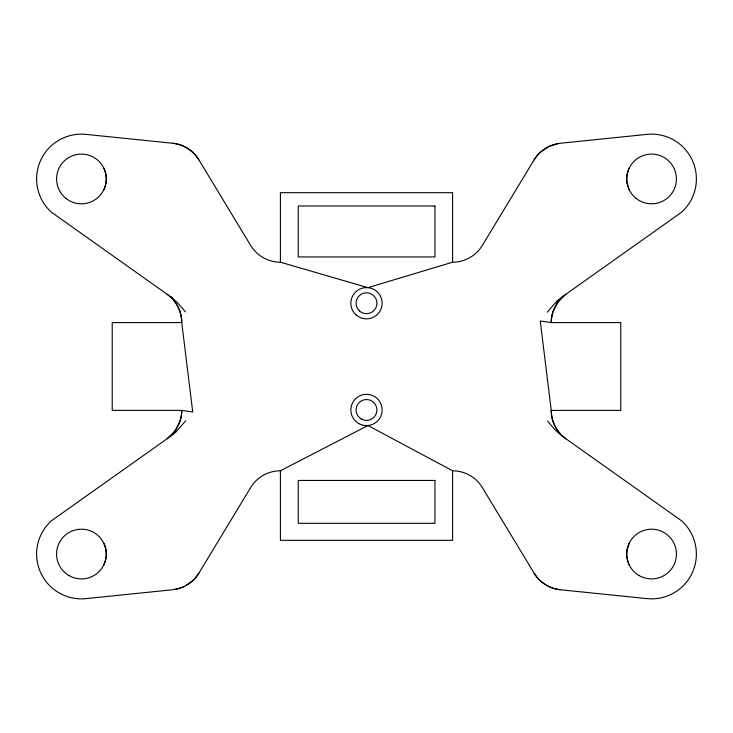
<?xml version="1.0" encoding="UTF-8"?>
<svg xmlns="http://www.w3.org/2000/svg" width="733" height="733" viewBox="0 0 733 733"><rect width="100%" height="100%" fill="white"/><g stroke="black" fill="none" stroke-linecap="round" stroke-linejoin="round"><path stroke-width="1.1" d="M628.08 170.807L626.926 175.691A24.821 24.785 -89.8 0 0 626.944 182.38L629.171 189.737M628.676 169.25L629.171 168.169M103.829 189.737C107.082 183.021 107.082 174.875 103.829 168.169M103.829 564.831C107.082 558.125 107.082 549.979 103.829 543.263M629.171 543.263L626.944 550.62A24.821 24.785 -89.9 0 0 626.917 557.309L628.08 562.193M174.656 589.479C184.606 587.921 193.695 581.791 198.872 573.16L250.668 487.555A34.763 34.763 0 0 1 280.409 470.788L367.948 425.534L452.591 470.788A34.763 34.763 0 0 1 482.332 487.555L534.128 573.16C539.644 582.378 549.64 588.7 560.333 589.744L647.954 598.714A44.805 44.805 0 0 0 681.617 520.815L561.139 435.375L554.881 429.611L547.56 421.136M547.285 312.203L555.577 302.656L561.139 297.625L681.617 212.185A44.805 44.805 0 0 0 647.954 134.286L560.25 143.265C549.585 144.328 539.635 150.641 534.128 159.84L482.332 245.445A34.763 34.763 0 0 1 452.591 262.212L367.948 287.657L280.409 262.212A34.763 34.763 0 0 1 250.668 245.445L198.872 159.84C193.356 150.622 183.36 144.3 172.667 143.256L85.046 134.286A44.805 44.805 0 0 0 51.383 212.185L171.861 297.625L178.119 303.389L185.44 311.864M185.715 420.797L176.25 431.554L173.217 433.194C178.687 426.954 181.757 418.69 181.747 410.398L112.222 410.398L112.222 322.602L181.747 322.602L192.752 412.038L181.747 410.398A34.763 34.763 0 0 1 180.089 421.017L174.949 431.059L167.097 438.755M556.75 301.446L559.783 299.806C554.313 306.046 551.243 314.31 551.253 322.602L620.778 322.602L620.778 410.398L551.253 410.398L540.248 320.962L551.253 322.602A34.763 34.763 0 0 1 552.911 311.983L558.051 301.941L565.903 294.245M176.25 431.554L171.861 435.375L51.383 520.815A44.805 44.805 0 0 0 85.046 598.714L172.75 589.735L178.421 588.654L184.313 586.427M186.035 585.539L192.752 580.664A34.763 34.763 0 0 0 198.872 573.16M173.217 433.194L176.378 431.416M556.622 301.584L559.783 299.806M558.454 143.503L548.687 146.573L540.248 152.336A34.763 34.763 0 0 0 534.128 159.84M172.667 143.256C180.107 144.016 187.263 147.241 192.752 152.336A34.763 34.763 0 0 1 198.872 159.84M560.333 589.744C552.893 588.984 545.737 585.759 540.248 580.664A34.763 34.763 0 0 1 534.128 573.16M565.903 438.755C559.81 434.44 555.183 428.127 552.911 421.017A34.763 34.763 0 0 1 551.253 410.398C551.234 418.699 554.322 426.945 559.774 433.203M167.097 294.245C173.19 298.56 177.817 304.873 180.089 311.983A34.763 34.763 0 0 1 181.747 322.602C181.766 314.356 178.724 306.156 173.327 299.916M629.171 564.831L628.676 563.75M452.591 262.212L452.591 192.678L280.409 192.678L280.409 262.212M452.591 470.788L452.591 540.322L280.409 540.322L280.409 470.788M434.935 206L298.258 206L298.258 256.944L434.935 256.944L434.935 206M434.935 480.445L298.258 480.445L298.258 523.298L434.935 523.298L434.935 480.445M171.861 297.625L170.111 296.645L171.861 297.625M358.675 423.5A15.64 15.64 0 0 0 382.14 409.958A15.64 15.64 0 0 0 358.675 396.406A15.64 15.64 0 0 0 358.675 423.5M361.287 418.983A10.427 10.427 0 0 0 376.927 409.958A10.427 10.427 0 0 0 361.287 400.924A10.427 10.427 0 0 0 361.287 418.983M359.408 310.874A10.427 10.427 0 0 0 376.67 305.551A10.427 10.427 0 0 0 363.421 293.264A10.427 10.427 0 0 0 359.408 310.874M356.32 315.108A15.64 15.64 0 0 0 381.875 306.101A15.64 15.64 0 0 0 361.305 288.472A15.64 15.64 0 0 0 356.32 315.108M636.07 198.386A24.858 24.858 0 0 0 676.147 182.654A24.858 24.858 0 0 0 642.484 155.808A24.858 24.858 0 0 0 636.07 198.386M639.139 575.579A24.858 24.858 0 0 0 676.422 554.047A24.858 24.858 0 0 0 639.139 532.525A24.858 24.858 0 0 0 639.139 575.579M69.012 575.579A24.858 24.858 0 0 0 106.294 554.047A24.858 24.858 0 0 0 69.012 532.525A24.858 24.858 0 0 0 69.012 575.579M65.943 198.386A24.858 24.858 0 0 0 106.01 182.654A24.858 24.858 0 0 0 72.356 155.808A24.858 24.858 0 0 0 65.943 198.386"/></g></svg>
